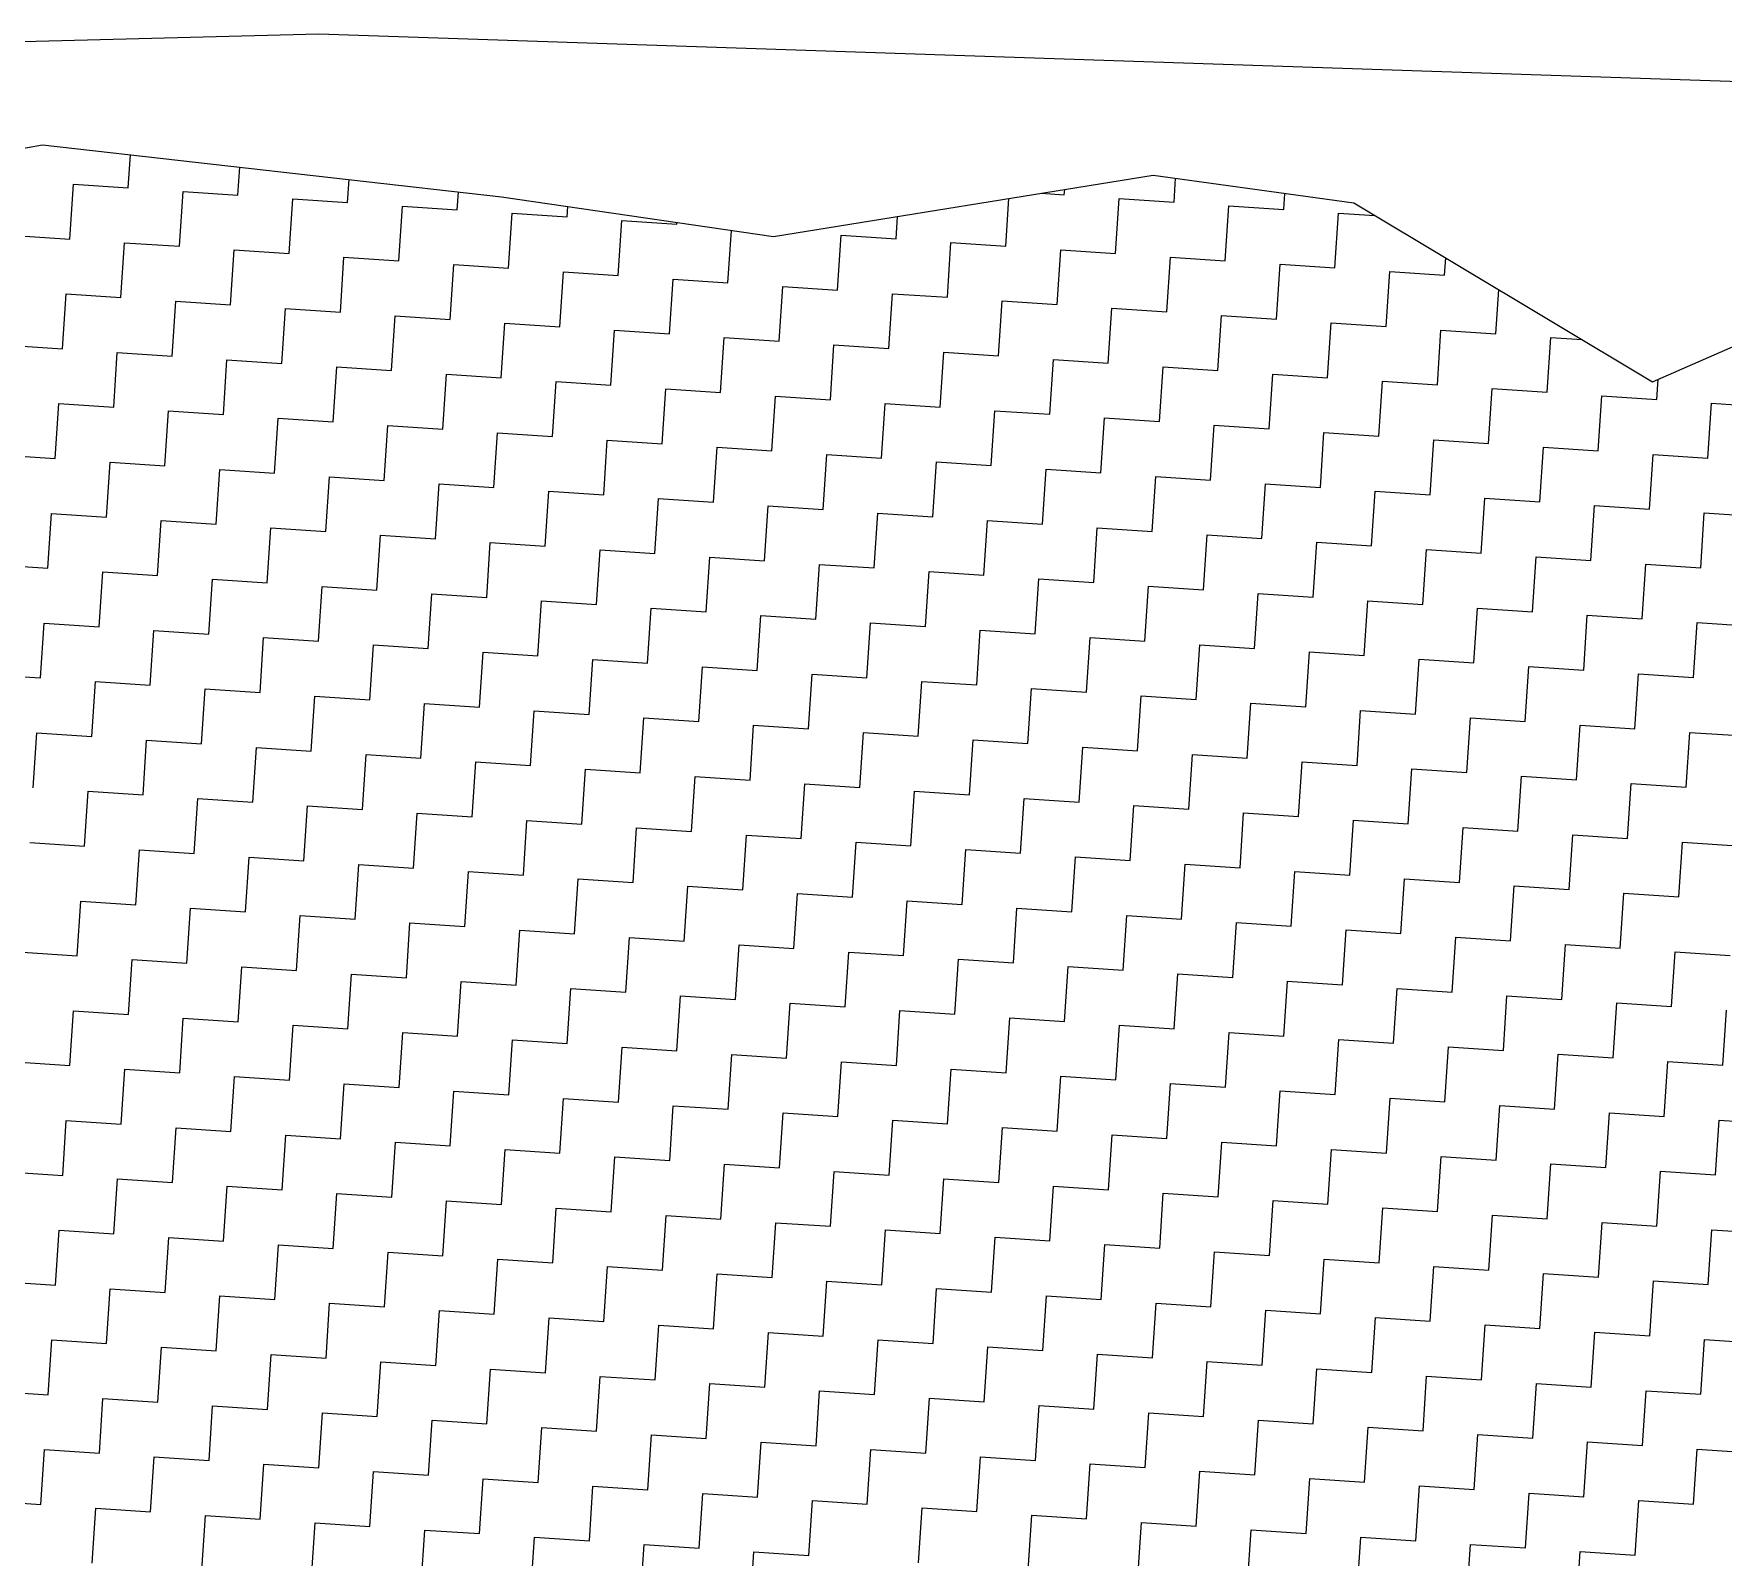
# Model space of a CAD drawing. Header units: metres. Extents: x 286068 to 287358, y 2005630 to 2007098.
# Drawn here: x 287092 to 287191.8, y 2006964.6 to 2007054.6 of the extents above; entities that cross this region are included whole.
import ezdxf

# ---------------------------------------------------------------- set-up
doc = ezdxf.new("R2010")
doc.units = ezdxf.units.M
doc.layers.add('POLY_HATCH', color=12, linetype='Continuous')
doc.layers.add('V_BOUND_LINE', color=7, linetype='Continuous')

msp = doc.modelspace()

# ---------------------------------------------------------------- linework, layer by layer
at = {"layer": 'POLY_HATCH'}
for p, q in [((287073.027, 2007044.644), (287092.471, 2007048.048)), ((287092.471, 2007048.048), (287119.598, 2007044.967)), ((287135.671, 2007042.619), (287158.119, 2007046.251)), ((287158.119, 2007046.251), (287169.968, 2007044.611)), ((287119.598, 2007044.967), (287135.671, 2007042.619)), ((287169.968, 2007044.611), (287187.63, 2007034.048)), ((287187.63, 2007034.048), (287210.502, 2007044.054))]:
    msp.add_line(p, q, dxfattribs=at)
at = {"layer": 'POLY_HATCH', "linetype": 'Continuous'}
for p, q in [((287097.534, 2007045.503), (287097.664, 2007047.458)), ((287104.018, 2007045.073), (287104.128, 2007046.724)), ((287094.077, 2007042.476), (287094.293, 2007045.718)), ((287094.293, 2007045.718), (287097.534, 2007045.503)), ((287100.561, 2007042.046), (287100.776, 2007045.288)), ((287100.776, 2007045.288), (287104.018, 2007045.073)), ((287110.502, 2007044.642), (287110.591, 2007045.99)), ((287116.985, 2007044.212), (287117.055, 2007045.255)), ((287151.486, 2007045.178), (287152.861, 2007045.086)), ((287152.861, 2007045.086), (287152.882, 2007045.403)), ((287159.344, 2007044.656), (287159.438, 2007046.068)), ((287165.828, 2007044.226), (287165.891, 2007045.175)), ((287107.045, 2007041.616), (287107.26, 2007044.857)), ((287107.26, 2007044.857), (287110.502, 2007044.642)), ((287113.528, 2007041.185), (287113.744, 2007044.427)), ((287113.744, 2007044.427), (287116.985, 2007044.212)), ((287123.469, 2007043.781), (287123.51, 2007044.395)), ((287149.404, 2007042.06), (287149.59, 2007044.871)), ((287155.887, 2007041.629), (287156.103, 2007044.871)), ((287156.103, 2007044.871), (287159.344, 2007044.656)), ((287162.371, 2007041.199), (287162.586, 2007044.441)), ((287162.586, 2007044.441), (287165.828, 2007044.226)), ((287120.012, 2007040.755), (287120.227, 2007043.997)), ((287120.227, 2007043.997), (287123.469, 2007043.781)), ((287126.496, 2007040.324), (287126.711, 2007043.566)), ((287126.711, 2007043.566), (287129.953, 2007043.351)), ((287129.953, 2007043.351), (287129.96, 2007043.453)), ((287142.92, 2007042.49), (287143.007, 2007043.806)), ((287168.855, 2007040.769), (287169.07, 2007044.01)), ((287169.07, 2007044.01), (287171.209, 2007043.868)), ((287090.836, 2007042.692), (287094.077, 2007042.476)), ((287097.104, 2007039.019), (287097.319, 2007042.261)), ((287097.319, 2007042.261), (287100.561, 2007042.046)), ((287132.979, 2007039.894), (287133.184, 2007042.982)), ((287139.463, 2007039.464), (287139.678, 2007042.705)), ((287139.678, 2007042.705), (287142.92, 2007042.49)), ((287145.947, 2007039.033), (287146.162, 2007042.275)), ((287146.162, 2007042.275), (287149.404, 2007042.06)), ((287103.588, 2007038.589), (287103.803, 2007041.831)), ((287103.803, 2007041.831), (287107.045, 2007041.616)), ((287110.071, 2007038.159), (287110.287, 2007041.4)), ((287110.287, 2007041.4), (287113.528, 2007041.185)), ((287152.43, 2007038.603), (287152.646, 2007041.845)), ((287152.646, 2007041.845), (287155.887, 2007041.629)), ((287158.914, 2007038.172), (287159.129, 2007041.414)), ((287159.129, 2007041.414), (287162.371, 2007041.199)), ((287175.338, 2007040.338), (287175.406, 2007041.358)), ((287116.555, 2007037.728), (287116.77, 2007040.97)), ((287116.77, 2007040.97), (287120.012, 2007040.755)), ((287123.039, 2007037.298), (287123.254, 2007040.54)), ((287123.254, 2007040.54), (287126.496, 2007040.324)), ((287165.398, 2007037.742), (287165.613, 2007040.984)), ((287165.613, 2007040.984), (287168.855, 2007040.769)), ((287171.881, 2007037.312), (287172.097, 2007040.553)), ((287172.097, 2007040.553), (287175.338, 2007040.338)), ((287093.647, 2007035.993), (287093.862, 2007039.235)), ((287093.862, 2007039.235), (287097.104, 2007039.019)), ((287129.522, 2007036.867), (287129.738, 2007040.109)), ((287129.738, 2007040.109), (287132.979, 2007039.894)), ((287136.006, 2007036.437), (287136.221, 2007039.679)), ((287136.221, 2007039.679), (287139.463, 2007039.464)), ((287142.49, 2007036.007), (287142.705, 2007039.248)), ((287142.705, 2007039.248), (287145.947, 2007039.033)), ((287178.365, 2007036.881), (287178.538, 2007039.486)), ((287100.131, 2007035.562), (287100.346, 2007038.804)), ((287100.346, 2007038.804), (287103.588, 2007038.589)), ((287106.614, 2007035.132), (287106.83, 2007038.374)), ((287106.83, 2007038.374), (287110.071, 2007038.159)), ((287148.973, 2007035.576), (287149.189, 2007038.818)), ((287149.189, 2007038.818), (287152.43, 2007038.603)), ((287155.457, 2007035.146), (287155.672, 2007038.388)), ((287155.672, 2007038.388), (287158.914, 2007038.172)), ((287113.098, 2007034.702), (287113.313, 2007037.943)), ((287113.313, 2007037.943), (287116.555, 2007037.728)), ((287119.582, 2007034.271), (287119.797, 2007037.513)), ((287119.797, 2007037.513), (287123.039, 2007037.298)), ((287161.941, 2007034.715), (287162.156, 2007037.957)), ((287162.156, 2007037.957), (287165.398, 2007037.742)), ((287168.424, 2007034.285), (287168.64, 2007037.527)), ((287168.64, 2007037.527), (287171.881, 2007037.312)), ((287090.405, 2007036.208), (287093.647, 2007035.993)), ((287126.065, 2007033.841), (287126.281, 2007037.083)), ((287126.281, 2007037.083), (287129.522, 2007036.867)), ((287132.549, 2007033.41), (287132.764, 2007036.652)), ((287132.764, 2007036.652), (287136.006, 2007036.437)), ((287139.033, 2007032.98), (287139.248, 2007036.222)), ((287139.248, 2007036.222), (287142.49, 2007036.007)), ((287174.908, 2007033.854), (287175.123, 2007037.096)), ((287175.123, 2007037.096), (287178.365, 2007036.881)), ((287181.392, 2007033.424), (287181.607, 2007036.666)), ((287181.607, 2007036.666), (287183.458, 2007036.543)), ((287096.674, 2007032.536), (287096.889, 2007035.778)), ((287096.889, 2007035.778), (287100.131, 2007035.562)), ((287103.157, 2007032.105), (287103.372, 2007035.347)), ((287103.372, 2007035.347), (287106.614, 2007035.132)), ((287145.516, 2007032.55), (287145.731, 2007035.791)), ((287145.731, 2007035.791), (287148.973, 2007035.576)), ((287152, 2007032.119), (287152.215, 2007035.361)), ((287152.215, 2007035.361), (287155.457, 2007035.146)), ((287109.641, 2007031.675), (287109.856, 2007034.917)), ((287109.856, 2007034.917), (287113.098, 2007034.702)), ((287116.125, 2007031.245), (287116.34, 2007034.486)), ((287116.34, 2007034.486), (287119.582, 2007034.271)), ((287158.484, 2007031.689), (287158.699, 2007034.931)), ((287158.699, 2007034.931), (287161.941, 2007034.715)), ((287164.967, 2007031.258), (287165.182, 2007034.5)), ((287165.182, 2007034.5), (287168.424, 2007034.285)), ((287187.875, 2007032.994), (287187.955, 2007034.19)), ((287122.608, 2007030.814), (287122.823, 2007034.056)), ((287122.823, 2007034.056), (287126.065, 2007033.841)), ((287129.092, 2007030.384), (287129.307, 2007033.626)), ((287129.307, 2007033.626), (287132.549, 2007033.41)), ((287135.576, 2007029.953), (287135.791, 2007033.195)), ((287135.791, 2007033.195), (287139.033, 2007032.98)), ((287171.451, 2007030.828), (287171.666, 2007034.07)), ((287171.666, 2007034.07), (287174.908, 2007033.854)), ((287177.935, 2007030.397), (287178.15, 2007033.639)), ((287178.15, 2007033.639), (287181.392, 2007033.424)), ((287184.418, 2007029.967), (287184.633, 2007033.209)), ((287184.633, 2007033.209), (287187.875, 2007032.994)), ((287093.217, 2007029.509), (287093.432, 2007032.751)), ((287093.432, 2007032.751), (287096.674, 2007032.536)), ((287099.7, 2007029.079), (287099.915, 2007032.321)), ((287099.915, 2007032.321), (287103.157, 2007032.105)), ((287142.059, 2007029.523), (287142.274, 2007032.765)), ((287142.274, 2007032.765), (287145.516, 2007032.55)), ((287148.543, 2007029.092), (287148.758, 2007032.334)), ((287148.758, 2007032.334), (287152, 2007032.119)), ((287190.902, 2007029.537), (287191.117, 2007032.778)), ((287191.117, 2007032.778), (287194.359, 2007032.563)), ((287106.184, 2007028.648), (287106.399, 2007031.89)), ((287106.399, 2007031.89), (287109.641, 2007031.675)), ((287112.668, 2007028.218), (287112.883, 2007031.46)), ((287112.883, 2007031.46), (287116.125, 2007031.245)), ((287155.027, 2007028.662), (287155.242, 2007031.904)), ((287155.242, 2007031.904), (287158.484, 2007031.689)), ((287161.51, 2007028.232), (287161.725, 2007031.473)), ((287161.725, 2007031.473), (287164.967, 2007031.258)), ((287119.151, 2007027.787), (287119.366, 2007031.029)), ((287119.366, 2007031.029), (287122.608, 2007030.814)), ((287125.635, 2007027.357), (287125.85, 2007030.599)), ((287125.85, 2007030.599), (287129.092, 2007030.384)), ((287132.119, 2007026.927), (287132.334, 2007030.169)), ((287132.334, 2007030.169), (287135.576, 2007029.953)), ((287167.994, 2007027.801), (287168.209, 2007031.043)), ((287168.209, 2007031.043), (287171.451, 2007030.828)), ((287174.478, 2007027.371), (287174.693, 2007030.613)), ((287174.693, 2007030.613), (287177.935, 2007030.397)), ((287180.961, 2007026.94), (287181.176, 2007030.182)), ((287181.176, 2007030.182), (287184.418, 2007029.967)), ((287089.975, 2007029.724), (287093.217, 2007029.509)), ((287096.243, 2007026.052), (287096.458, 2007029.294)), ((287096.458, 2007029.294), (287099.7, 2007029.079)), ((287138.602, 2007026.496), (287138.817, 2007029.738)), ((287138.817, 2007029.738), (287142.059, 2007029.523)), ((287145.086, 2007026.066), (287145.301, 2007029.308)), ((287145.301, 2007029.308), (287148.543, 2007029.092)), ((287187.445, 2007026.51), (287187.66, 2007029.752)), ((287187.66, 2007029.752), (287190.902, 2007029.537)), ((287102.727, 2007025.622), (287102.942, 2007028.864)), ((287102.942, 2007028.864), (287106.184, 2007028.648)), ((287109.211, 2007025.191), (287109.426, 2007028.433)), ((287109.426, 2007028.433), (287112.668, 2007028.218)), ((287151.57, 2007025.635), (287151.785, 2007028.877)), ((287151.785, 2007028.877), (287155.027, 2007028.662)), ((287158.053, 2007025.205), (287158.268, 2007028.447)), ((287158.268, 2007028.447), (287161.51, 2007028.232)), ((287115.694, 2007024.761), (287115.909, 2007028.003)), ((287115.909, 2007028.003), (287119.151, 2007027.787)), ((287122.178, 2007024.33), (287122.393, 2007027.572)), ((287122.393, 2007027.572), (287125.635, 2007027.357)), ((287164.537, 2007024.775), (287164.752, 2007028.016)), ((287164.752, 2007028.016), (287167.994, 2007027.801)), ((287171.021, 2007024.344), (287171.236, 2007027.586)), ((287171.236, 2007027.586), (287174.478, 2007027.371)), ((287092.786, 2007023.025), (287093.001, 2007026.267)), ((287093.001, 2007026.267), (287096.243, 2007026.052)), ((287128.662, 2007023.9), (287128.877, 2007027.142)), ((287128.877, 2007027.142), (287132.119, 2007026.927)), ((287135.145, 2007023.47), (287135.36, 2007026.711)), ((287135.36, 2007026.711), (287138.602, 2007026.496)), ((287141.629, 2007023.039), (287141.844, 2007026.281)), ((287141.844, 2007026.281), (287145.086, 2007026.066)), ((287177.504, 2007023.914), (287177.719, 2007027.156)), ((287177.719, 2007027.156), (287180.961, 2007026.94)), ((287183.988, 2007023.483), (287184.203, 2007026.725)), ((287184.203, 2007026.725), (287187.445, 2007026.51)), ((287190.472, 2007023.053), (287190.687, 2007026.295)), ((287190.687, 2007026.295), (287193.929, 2007026.08)), ((287099.27, 2007022.595), (287099.485, 2007025.837)), ((287099.485, 2007025.837), (287102.727, 2007025.622)), ((287105.753, 2007022.165), (287105.969, 2007025.406)), ((287105.969, 2007025.406), (287109.211, 2007025.191)), ((287148.112, 2007022.609), (287148.328, 2007025.851)), ((287148.328, 2007025.851), (287151.57, 2007025.635)), ((287154.596, 2007022.178), (287154.811, 2007025.42)), ((287154.811, 2007025.42), (287158.053, 2007025.205)), ((287112.237, 2007021.734), (287112.452, 2007024.976)), ((287112.452, 2007024.976), (287115.694, 2007024.761)), ((287118.721, 2007021.304), (287118.936, 2007024.546)), ((287118.936, 2007024.546), (287122.178, 2007024.33)), ((287161.08, 2007021.748), (287161.295, 2007024.99)), ((287161.295, 2007024.99), (287164.537, 2007024.775)), ((287167.563, 2007021.318), (287167.779, 2007024.559)), ((287167.779, 2007024.559), (287171.021, 2007024.344)), ((287089.544, 2007023.241), (287092.786, 2007023.025)), ((287125.204, 2007020.873), (287125.42, 2007024.115)), ((287125.42, 2007024.115), (287128.662, 2007023.9)), ((287131.688, 2007020.443), (287131.903, 2007023.685)), ((287131.903, 2007023.685), (287135.145, 2007023.47)), ((287138.172, 2007020.013), (287138.387, 2007023.254)), ((287138.387, 2007023.254), (287141.629, 2007023.039)), ((287174.047, 2007020.887), (287174.262, 2007024.129)), ((287174.262, 2007024.129), (287177.504, 2007023.914)), ((287180.531, 2007020.457), (287180.746, 2007023.699)), ((287180.746, 2007023.699), (287183.988, 2007023.483)), ((287187.014, 2007020.026), (287187.23, 2007023.268)), ((287187.23, 2007023.268), (287190.472, 2007023.053)), ((287095.813, 2007019.568), (287096.028, 2007022.81)), ((287096.028, 2007022.81), (287099.27, 2007022.595)), ((287102.296, 2007019.138), (287102.512, 2007022.38)), ((287102.512, 2007022.38), (287105.753, 2007022.165)), ((287144.655, 2007019.582), (287144.871, 2007022.824)), ((287144.871, 2007022.824), (287148.112, 2007022.609)), ((287151.139, 2007019.152), (287151.354, 2007022.394)), ((287151.354, 2007022.394), (287154.596, 2007022.178)), ((287108.78, 2007018.708), (287108.995, 2007021.949)), ((287108.995, 2007021.949), (287112.237, 2007021.734)), ((287115.264, 2007018.277), (287115.479, 2007021.519)), ((287115.479, 2007021.519), (287118.721, 2007021.304)), ((287157.623, 2007018.721), (287157.838, 2007021.963)), ((287157.838, 2007021.963), (287161.08, 2007021.748)), ((287164.106, 2007018.291), (287164.322, 2007021.533)), ((287164.322, 2007021.533), (287167.563, 2007021.318)), ((287121.747, 2007017.847), (287121.963, 2007021.089)), ((287121.963, 2007021.089), (287125.204, 2007020.873)), ((287128.231, 2007017.416), (287128.446, 2007020.658)), ((287128.446, 2007020.658), (287131.688, 2007020.443)), ((287134.715, 2007016.986), (287134.93, 2007020.228)), ((287134.93, 2007020.228), (287138.172, 2007020.013)), ((287170.59, 2007017.861), (287170.805, 2007021.102)), ((287170.805, 2007021.102), (287174.047, 2007020.887)), ((287177.074, 2007017.43), (287177.289, 2007020.672)), ((287177.289, 2007020.672), (287180.531, 2007020.457)), ((287183.557, 2007017), (287183.773, 2007020.242)), ((287183.773, 2007020.242), (287187.014, 2007020.026)), ((287092.356, 2007016.542), (287092.571, 2007019.784)), ((287092.571, 2007019.784), (287095.813, 2007019.568)), ((287098.839, 2007016.111), (287099.055, 2007019.353)), ((287099.055, 2007019.353), (287102.296, 2007019.138)), ((287141.198, 2007016.556), (287141.414, 2007019.797)), ((287141.414, 2007019.797), (287144.655, 2007019.582)), ((287147.682, 2007016.125), (287147.897, 2007019.367)), ((287147.897, 2007019.367), (287151.139, 2007019.152)), ((287190.041, 2007016.569), (287190.256, 2007019.811)), ((287190.256, 2007019.811), (287193.498, 2007019.596)), ((287105.323, 2007015.681), (287105.538, 2007018.923)), ((287105.538, 2007018.923), (287108.78, 2007018.708)), ((287111.807, 2007015.251), (287112.022, 2007018.492)), ((287112.022, 2007018.492), (287115.264, 2007018.277)), ((287154.166, 2007015.695), (287154.381, 2007018.937)), ((287154.381, 2007018.937), (287157.623, 2007018.721)), ((287160.649, 2007015.264), (287160.865, 2007018.506)), ((287160.865, 2007018.506), (287164.106, 2007018.291)), ((287118.29, 2007014.82), (287118.506, 2007018.062)), ((287118.506, 2007018.062), (287121.747, 2007017.847)), ((287124.774, 2007014.39), (287124.989, 2007017.632)), ((287124.989, 2007017.632), (287128.231, 2007017.416)), ((287131.258, 2007013.959), (287131.473, 2007017.201)), ((287131.473, 2007017.201), (287134.715, 2007016.986)), ((287167.133, 2007014.834), (287167.348, 2007018.076)), ((287167.348, 2007018.076), (287170.59, 2007017.861)), ((287173.617, 2007014.404), (287173.832, 2007017.645)), ((287173.832, 2007017.645), (287177.074, 2007017.43)), ((287180.1, 2007013.973), (287180.316, 2007017.215)), ((287180.316, 2007017.215), (287183.557, 2007017)), ((287089.114, 2007016.757), (287092.356, 2007016.542)), ((287095.382, 2007013.085), (287095.598, 2007016.327)), ((287095.598, 2007016.327), (287098.839, 2007016.111)), ((287137.741, 2007013.529), (287137.957, 2007016.771)), ((287137.957, 2007016.771), (287141.198, 2007016.556)), ((287144.225, 2007013.099), (287144.44, 2007016.34)), ((287144.44, 2007016.34), (287147.682, 2007016.125)), ((287186.584, 2007013.543), (287186.799, 2007016.785)), ((287186.799, 2007016.785), (287190.041, 2007016.569)), ((287101.866, 2007012.654), (287102.081, 2007015.896)), ((287102.081, 2007015.896), (287105.323, 2007015.681)), ((287108.35, 2007012.224), (287108.565, 2007015.466)), ((287108.565, 2007015.466), (287111.807, 2007015.251)), ((287150.709, 2007012.668), (287150.924, 2007015.91)), ((287150.924, 2007015.91), (287154.166, 2007015.695)), ((287157.192, 2007012.238), (287157.408, 2007015.48)), ((287157.408, 2007015.48), (287160.649, 2007015.264)), ((287114.833, 2007011.794), (287115.049, 2007015.035)), ((287115.049, 2007015.035), (287118.29, 2007014.82)), ((287121.317, 2007011.363), (287121.532, 2007014.605)), ((287121.532, 2007014.605), (287124.774, 2007014.39)), ((287163.676, 2007011.807), (287163.891, 2007015.049)), ((287163.891, 2007015.049), (287167.133, 2007014.834)), ((287170.16, 2007011.377), (287170.375, 2007014.619)), ((287170.375, 2007014.619), (287173.617, 2007014.404)), ((287176.643, 2007010.946), (287176.859, 2007014.188)), ((287176.859, 2007014.188), (287180.1, 2007013.973)), ((287091.925, 2007010.058), (287092.141, 2007013.3)), ((287092.141, 2007013.3), (287095.382, 2007013.085)), ((287127.801, 2007010.933), (287128.016, 2007014.175)), ((287128.016, 2007014.175), (287131.258, 2007013.959)), ((287134.284, 2007010.502), (287134.5, 2007013.744)), ((287134.5, 2007013.744), (287137.741, 2007013.529)), ((287140.768, 2007010.072), (287140.983, 2007013.314)), ((287140.983, 2007013.314), (287144.225, 2007013.099)), ((287183.127, 2007010.516), (287183.342, 2007013.758)), ((287183.342, 2007013.758), (287186.584, 2007013.543)), ((287189.611, 2007010.086), (287189.826, 2007013.327)), ((287189.826, 2007013.327), (287193.068, 2007013.112)), ((287098.409, 2007009.628), (287098.624, 2007012.87)), ((287098.624, 2007012.87), (287101.866, 2007012.654)), ((287104.893, 2007009.197), (287105.108, 2007012.439)), ((287105.108, 2007012.439), (287108.35, 2007012.224)), ((287147.252, 2007009.641), (287147.467, 2007012.883)), ((287147.467, 2007012.883), (287150.709, 2007012.668)), ((287153.735, 2007009.211), (287153.951, 2007012.453)), ((287153.951, 2007012.453), (287157.192, 2007012.238)), ((287111.376, 2007008.767), (287111.592, 2007012.009)), ((287111.592, 2007012.009), (287114.833, 2007011.794)), ((287117.86, 2007008.337), (287118.075, 2007011.578)), ((287118.075, 2007011.578), (287121.317, 2007011.363)), ((287160.219, 2007008.781), (287160.434, 2007012.022)), ((287160.434, 2007012.022), (287163.676, 2007011.807)), ((287166.703, 2007008.35), (287166.918, 2007011.592)), ((287166.918, 2007011.592), (287170.16, 2007011.377)), ((287124.344, 2007007.906), (287124.559, 2007011.148)), ((287124.559, 2007011.148), (287127.801, 2007010.933)), ((287130.827, 2007007.476), (287131.043, 2007010.718)), ((287131.043, 2007010.718), (287134.284, 2007010.502)), ((287137.311, 2007007.045), (287137.526, 2007010.287)), ((287137.526, 2007010.287), (287140.768, 2007010.072)), ((287173.186, 2007007.92), (287173.402, 2007011.162)), ((287173.402, 2007011.162), (287176.643, 2007010.946)), ((287179.67, 2007007.489), (287179.885, 2007010.731)), ((287179.885, 2007010.731), (287183.127, 2007010.516)), ((287186.154, 2007007.059), (287186.369, 2007010.301)), ((287186.369, 2007010.301), (287189.611, 2007010.086)), ((287094.952, 2007006.601), (287095.167, 2007009.843)), ((287095.167, 2007009.843), (287098.409, 2007009.628)), ((287101.436, 2007006.171), (287101.651, 2007009.413)), ((287101.651, 2007009.413), (287104.893, 2007009.197)), ((287143.795, 2007006.615), (287144.01, 2007009.857)), ((287144.01, 2007009.857), (287147.252, 2007009.641)), ((287150.278, 2007006.184), (287150.494, 2007009.426)), ((287150.494, 2007009.426), (287153.735, 2007009.211)), ((287107.919, 2007005.74), (287108.134, 2007008.982)), ((287108.134, 2007008.982), (287111.376, 2007008.767)), ((287114.403, 2007005.31), (287114.618, 2007008.552)), ((287114.618, 2007008.552), (287117.86, 2007008.337)), ((287156.762, 2007005.754), (287156.977, 2007008.996)), ((287156.977, 2007008.996), (287160.219, 2007008.781)), ((287163.246, 2007005.324), (287163.461, 2007008.565)), ((287163.461, 2007008.565), (287166.703, 2007008.35)), ((287120.887, 2007004.879), (287121.102, 2007008.121)), ((287121.102, 2007008.121), (287124.344, 2007007.906)), ((287127.37, 2007004.449), (287127.585, 2007007.691)), ((287127.585, 2007007.691), (287130.827, 2007007.476)), ((287133.854, 2007004.019), (287134.069, 2007007.26)), ((287134.069, 2007007.26), (287137.311, 2007007.045)), ((287169.729, 2007004.893), (287169.944, 2007008.135)), ((287169.944, 2007008.135), (287173.186, 2007007.92)), ((287176.213, 2007004.463), (287176.428, 2007007.705)), ((287176.428, 2007007.705), (287179.67, 2007007.489)), ((287182.697, 2007004.032), (287182.912, 2007007.274)), ((287182.912, 2007007.274), (287186.154, 2007007.059)), ((287091.71, 2007006.816), (287094.952, 2007006.601)), ((287097.979, 2007003.144), (287098.194, 2007006.386)), ((287098.194, 2007006.386), (287101.436, 2007006.171)), ((287140.338, 2007003.588), (287140.553, 2007006.83)), ((287140.553, 2007006.83), (287143.795, 2007006.615)), ((287146.821, 2007003.158), (287147.036, 2007006.4)), ((287147.036, 2007006.4), (287150.278, 2007006.184)), ((287189.18, 2007003.602), (287189.395, 2007006.844)), ((287189.395, 2007006.844), (287192.637, 2007006.629)), ((287104.462, 2007002.714), (287104.677, 2007005.955)), ((287104.677, 2007005.955), (287107.919, 2007005.74)), ((287110.946, 2007002.283), (287111.161, 2007005.525)), ((287111.161, 2007005.525), (287114.403, 2007005.31)), ((287153.305, 2007002.727), (287153.52, 2007005.969)), ((287153.52, 2007005.969), (287156.762, 2007005.754)), ((287159.789, 2007002.297), (287160.004, 2007005.539)), ((287160.004, 2007005.539), (287163.246, 2007005.324)), ((287117.43, 2007001.853), (287117.645, 2007005.095)), ((287117.645, 2007005.095), (287120.887, 2007004.879)), ((287123.913, 2007001.422), (287124.128, 2007004.664)), ((287124.128, 2007004.664), (287127.37, 2007004.449)), ((287130.397, 2007000.992), (287130.612, 2007004.234)), ((287130.612, 2007004.234), (287133.854, 2007004.019)), ((287166.272, 2007001.867), (287166.487, 2007005.108)), ((287166.487, 2007005.108), (287169.729, 2007004.893)), ((287172.756, 2007001.436), (287172.971, 2007004.678)), ((287172.971, 2007004.678), (287176.213, 2007004.463)), ((287179.24, 2007001.006), (287179.455, 2007004.248)), ((287179.455, 2007004.248), (287182.697, 2007004.032)), ((287094.522, 2007000.117), (287094.737, 2007003.359)), ((287094.737, 2007003.359), (287097.979, 2007003.144)), ((287136.881, 2007000.562), (287137.096, 2007003.803)), ((287137.096, 2007003.803), (287140.338, 2007003.588)), ((287143.364, 2007000.131), (287143.579, 2007003.373)), ((287143.579, 2007003.373), (287146.821, 2007003.158)), ((287185.723, 2007000.575), (287185.938, 2007003.817)), ((287185.938, 2007003.817), (287189.18, 2007003.602)), ((287101.005, 2006999.687), (287101.22, 2007002.929)), ((287101.22, 2007002.929), (287104.462, 2007002.714)), ((287107.489, 2006999.257), (287107.704, 2007002.498)), ((287107.704, 2007002.498), (287110.946, 2007002.283)), ((287149.848, 2006999.701), (287150.063, 2007002.943)), ((287150.063, 2007002.943), (287153.305, 2007002.727)), ((287156.332, 2006999.27), (287156.547, 2007002.512)), ((287156.547, 2007002.512), (287159.789, 2007002.297)), ((287113.973, 2006998.826), (287114.188, 2007002.068)), ((287114.188, 2007002.068), (287117.43, 2007001.853)), ((287120.456, 2006998.396), (287120.671, 2007001.638)), ((287120.671, 2007001.638), (287123.913, 2007001.422)), ((287126.94, 2006997.965), (287127.155, 2007001.207)), ((287127.155, 2007001.207), (287130.397, 2007000.992)), ((287162.815, 2006998.84), (287163.03, 2007002.082)), ((287163.03, 2007002.082), (287166.272, 2007001.867)), ((287169.299, 2006998.41), (287169.514, 2007001.651)), ((287169.514, 2007001.651), (287172.756, 2007001.436)), ((287175.783, 2006997.979), (287175.998, 2007001.221)), ((287175.998, 2007001.221), (287179.24, 2007001.006)), ((287091.28, 2007000.333), (287094.522, 2007000.117)), ((287133.424, 2006997.535), (287133.639, 2007000.777)), ((287133.639, 2007000.777), (287136.881, 2007000.562)), ((287139.907, 2006997.105), (287140.122, 2007000.346)), ((287140.122, 2007000.346), (287143.364, 2007000.131)), ((287182.266, 2006997.549), (287182.481, 2007000.791)), ((287182.481, 2007000.791), (287185.723, 2007000.575)), ((287188.75, 2006997.118), (287188.965, 2007000.36)), ((287188.965, 2007000.36), (287192.207, 2007000.145)), ((287097.548, 2006996.66), (287097.763, 2006999.902)), ((287097.763, 2006999.902), (287101.005, 2006999.687)), ((287104.032, 2006996.23), (287104.247, 2006999.472)), ((287104.247, 2006999.472), (287107.489, 2006999.257)), ((287146.391, 2006996.674), (287146.606, 2006999.916)), ((287146.606, 2006999.916), (287149.848, 2006999.701)), ((287152.875, 2006996.244), (287153.09, 2006999.486)), ((287153.09, 2006999.486), (287156.332, 2006999.27)), ((287110.516, 2006995.8), (287110.731, 2006999.041)), ((287110.731, 2006999.041), (287113.973, 2006998.826)), ((287116.999, 2006995.369), (287117.214, 2006998.611)), ((287117.214, 2006998.611), (287120.456, 2006998.396)), ((287159.358, 2006995.813), (287159.573, 2006999.055)), ((287159.573, 2006999.055), (287162.815, 2006998.84)), ((287165.842, 2006995.383), (287166.057, 2006998.625)), ((287166.057, 2006998.625), (287169.299, 2006998.41)), ((287123.483, 2006994.939), (287123.698, 2006998.181)), ((287123.698, 2006998.181), (287126.94, 2006997.965)), ((287129.966, 2006994.508), (287130.182, 2006997.75)), ((287130.182, 2006997.75), (287133.424, 2006997.535)), ((287136.45, 2006994.078), (287136.665, 2006997.32)), ((287136.665, 2006997.32), (287139.907, 2006997.105)), ((287172.326, 2006994.953), (287172.541, 2006998.194)), ((287172.541, 2006998.194), (287175.783, 2006997.979)), ((287178.809, 2006994.522), (287179.024, 2006997.764)), ((287179.024, 2006997.764), (287182.266, 2006997.549)), ((287185.293, 2006994.092), (287185.508, 2006997.334)), ((287185.508, 2006997.334), (287188.75, 2006997.118)), ((287094.091, 2006993.634), (287094.306, 2006996.876)), ((287094.306, 2006996.876), (287097.548, 2006996.66)), ((287100.575, 2006993.203), (287100.79, 2006996.445)), ((287100.79, 2006996.445), (287104.032, 2006996.23)), ((287142.934, 2006993.648), (287143.149, 2006996.889)), ((287143.149, 2006996.889), (287146.391, 2006996.674)), ((287149.417, 2006993.217), (287149.633, 2006996.459)), ((287149.633, 2006996.459), (287152.875, 2006996.244)), ((287191.776, 2006993.661), (287191.992, 2006996.903)), ((287107.058, 2006992.773), (287107.274, 2006996.015)), ((287107.274, 2006996.015), (287110.516, 2006995.8)), ((287113.542, 2006992.343), (287113.757, 2006995.584)), ((287113.757, 2006995.584), (287116.999, 2006995.369)), ((287155.901, 2006992.787), (287156.116, 2006996.029)), ((287156.116, 2006996.029), (287159.358, 2006995.813)), ((287162.385, 2006992.356), (287162.6, 2006995.598)), ((287162.6, 2006995.598), (287165.842, 2006995.383)), ((287120.026, 2006991.912), (287120.241, 2006995.154)), ((287120.241, 2006995.154), (287123.483, 2006994.939)), ((287126.509, 2006991.482), (287126.725, 2006994.724)), ((287126.725, 2006994.724), (287129.966, 2006994.508)), ((287132.993, 2006991.051), (287133.208, 2006994.293)), ((287133.208, 2006994.293), (287136.45, 2006994.078)), ((287168.868, 2006991.926), (287169.084, 2006995.168)), ((287169.084, 2006995.168), (287172.326, 2006994.953)), ((287175.352, 2006991.495), (287175.567, 2006994.737)), ((287175.567, 2006994.737), (287178.809, 2006994.522)), ((287181.836, 2006991.065), (287182.051, 2006994.307)), ((287182.051, 2006994.307), (287185.293, 2006994.092)), ((287090.849, 2006993.849), (287094.091, 2006993.634)), ((287097.118, 2006990.177), (287097.333, 2006993.419)), ((287097.333, 2006993.419), (287100.575, 2006993.203)), ((287139.477, 2006990.621), (287139.692, 2006993.863)), ((287139.692, 2006993.863), (287142.934, 2006993.648)), ((287145.96, 2006990.19), (287146.176, 2006993.432)), ((287146.176, 2006993.432), (287149.417, 2006993.217)), ((287188.319, 2006990.635), (287188.535, 2006993.876)), ((287188.535, 2006993.876), (287191.776, 2006993.661)), ((287103.601, 2006989.746), (287103.817, 2006992.988)), ((287103.817, 2006992.988), (287107.058, 2006992.773)), ((287110.085, 2006989.316), (287110.3, 2006992.558)), ((287110.3, 2006992.558), (287113.542, 2006992.343)), ((287152.444, 2006989.76), (287152.659, 2006993.002)), ((287152.659, 2006993.002), (287155.901, 2006992.787)), ((287158.928, 2006989.33), (287159.143, 2006992.572)), ((287159.143, 2006992.572), (287162.385, 2006992.356)), ((287116.569, 2006988.886), (287116.784, 2006992.127)), ((287116.784, 2006992.127), (287120.026, 2006991.912)), ((287123.052, 2006988.455), (287123.268, 2006991.697)), ((287123.268, 2006991.697), (287126.509, 2006991.482)), ((287129.536, 2006988.025), (287129.751, 2006991.267)), ((287129.751, 2006991.267), (287132.993, 2006991.051)), ((287165.411, 2006988.899), (287165.627, 2006992.141)), ((287165.627, 2006992.141), (287168.868, 2006991.926)), ((287171.895, 2006988.469), (287172.11, 2006991.711)), ((287172.11, 2006991.711), (287175.352, 2006991.495)), ((287178.379, 2006988.038), (287178.594, 2006991.28)), ((287178.594, 2006991.28), (287181.836, 2006991.065)), ((287093.661, 2006987.15), (287093.876, 2006990.392)), ((287093.876, 2006990.392), (287097.118, 2006990.177)), ((287136.02, 2006987.594), (287136.235, 2006990.836)), ((287136.235, 2006990.836), (287139.477, 2006990.621)), ((287142.503, 2006987.164), (287142.719, 2006990.406)), ((287142.719, 2006990.406), (287145.96, 2006990.19)), ((287184.862, 2006987.608), (287185.078, 2006990.85)), ((287185.078, 2006990.85), (287188.319, 2006990.635)), ((287191.346, 2006987.178), (287191.561, 2006990.419)), ((287191.561, 2006990.419), (287194.803, 2006990.204)), ((287100.144, 2006986.72), (287100.36, 2006989.962)), ((287100.36, 2006989.962), (287103.601, 2006989.746)), ((287106.628, 2006986.289), (287106.843, 2006989.531)), ((287106.843, 2006989.531), (287110.085, 2006989.316)), ((287148.987, 2006986.733), (287149.202, 2006989.975)), ((287149.202, 2006989.975), (287152.444, 2006989.76)), ((287155.471, 2006986.303), (287155.686, 2006989.545)), ((287155.686, 2006989.545), (287158.928, 2006989.33)), ((287113.112, 2006985.859), (287113.327, 2006989.101)), ((287113.327, 2006989.101), (287116.569, 2006988.886)), ((287119.595, 2006985.428), (287119.811, 2006988.67)), ((287119.811, 2006988.67), (287123.052, 2006988.455)), ((287126.079, 2006984.998), (287126.294, 2006988.24)), ((287126.294, 2006988.24), (287129.536, 2006988.025)), ((287161.954, 2006985.873), (287162.17, 2006989.114)), ((287162.17, 2006989.114), (287165.411, 2006988.899)), ((287168.438, 2006985.442), (287168.653, 2006988.684)), ((287168.653, 2006988.684), (287171.895, 2006988.469)), ((287174.922, 2006985.012), (287175.137, 2006988.254)), ((287175.137, 2006988.254), (287178.379, 2006988.038)), ((287090.419, 2006987.365), (287093.661, 2006987.15)), ((287132.563, 2006984.568), (287132.778, 2006987.809)), ((287132.778, 2006987.809), (287136.02, 2006987.594)), ((287139.046, 2006984.137), (287139.262, 2006987.379)), ((287139.262, 2006987.379), (287142.503, 2006987.164)), ((287181.405, 2006984.581), (287181.621, 2006987.823)), ((287181.621, 2006987.823), (287184.862, 2006987.608)), ((287187.889, 2006984.151), (287188.104, 2006987.393)), ((287188.104, 2006987.393), (287191.346, 2006987.178)), ((287096.687, 2006983.693), (287096.903, 2006986.935)), ((287096.903, 2006986.935), (287100.144, 2006986.72)), ((287103.171, 2006983.263), (287103.386, 2006986.505)), ((287103.386, 2006986.505), (287106.628, 2006986.289)), ((287145.53, 2006983.707), (287145.745, 2006986.949)), ((287145.745, 2006986.949), (287148.987, 2006986.733)), ((287152.014, 2006983.276), (287152.229, 2006986.518)), ((287152.229, 2006986.518), (287155.471, 2006986.303)), ((287109.655, 2006982.832), (287109.87, 2006986.074)), ((287109.87, 2006986.074), (287113.112, 2006985.859)), ((287116.138, 2006982.402), (287116.354, 2006985.644)), ((287116.354, 2006985.644), (287119.595, 2006985.428)), ((287158.497, 2006982.846), (287158.713, 2006986.088)), ((287158.713, 2006986.088), (287161.954, 2006985.873)), ((287164.981, 2006982.416), (287165.196, 2006985.657)), ((287165.196, 2006985.657), (287168.438, 2006985.442)), ((287171.465, 2006981.985), (287171.68, 2006985.227)), ((287171.68, 2006985.227), (287174.922, 2006985.012)), ((287122.622, 2006981.971), (287122.837, 2006985.213)), ((287122.837, 2006985.213), (287126.079, 2006984.998)), ((287129.106, 2006981.541), (287129.321, 2006984.783)), ((287129.321, 2006984.783), (287132.563, 2006984.568)), ((287135.589, 2006981.111), (287135.805, 2006984.352)), ((287135.805, 2006984.352), (287139.046, 2006984.137)), ((287177.948, 2006981.555), (287178.164, 2006984.797)), ((287178.164, 2006984.797), (287181.405, 2006984.581)), ((287184.432, 2006981.124), (287184.647, 2006984.366)), ((287184.647, 2006984.366), (287187.889, 2006984.151)), ((287093.23, 2006980.666), (287093.446, 2006983.908)), ((287093.446, 2006983.908), (287096.687, 2006983.693)), ((287099.714, 2006980.236), (287099.929, 2006983.478)), ((287099.929, 2006983.478), (287103.171, 2006983.263)), ((287142.073, 2006980.68), (287142.288, 2006983.922)), ((287142.288, 2006983.922), (287145.53, 2006983.707)), ((287148.557, 2006980.25), (287148.772, 2006983.492)), ((287148.772, 2006983.492), (287152.014, 2006983.276)), ((287190.916, 2006980.694), (287191.131, 2006983.936)), ((287191.131, 2006983.936), (287194.373, 2006983.721)), ((287106.198, 2006979.806), (287106.413, 2006983.047)), ((287106.413, 2006983.047), (287109.655, 2006982.832)), ((287112.681, 2006979.375), (287112.897, 2006982.617)), ((287112.897, 2006982.617), (287116.138, 2006982.402)), ((287155.04, 2006979.819), (287155.256, 2006983.061)), ((287155.256, 2006983.061), (287158.497, 2006982.846)), ((287161.524, 2006979.389), (287161.739, 2006982.631)), ((287161.739, 2006982.631), (287164.981, 2006982.416)), ((287119.165, 2006978.945), (287119.38, 2006982.187)), ((287119.38, 2006982.187), (287122.622, 2006981.971)), ((287125.649, 2006978.514), (287125.864, 2006981.756)), ((287125.864, 2006981.756), (287129.106, 2006981.541)), ((287132.132, 2006978.084), (287132.348, 2006981.326)), ((287132.348, 2006981.326), (287135.589, 2006981.111)), ((287168.008, 2006978.959), (287168.223, 2006982.2)), ((287168.223, 2006982.2), (287171.465, 2006981.985)), ((287174.491, 2006978.528), (287174.707, 2006981.77)), ((287174.707, 2006981.77), (287177.948, 2006981.555)), ((287180.975, 2006978.098), (287181.19, 2006981.34)), ((287181.19, 2006981.34), (287184.432, 2006981.124)), ((287089.988, 2006980.882), (287093.23, 2006980.666)), ((287096.257, 2006977.209), (287096.472, 2006980.451)), ((287096.472, 2006980.451), (287099.714, 2006980.236)), ((287138.616, 2006977.654), (287138.831, 2006980.895)), ((287138.831, 2006980.895), (287142.073, 2006980.68)), ((287145.1, 2006977.223), (287145.315, 2006980.465)), ((287145.315, 2006980.465), (287148.557, 2006980.25)), ((287187.459, 2006977.667), (287187.674, 2006980.909)), ((287187.674, 2006980.909), (287190.916, 2006980.694)), ((287102.741, 2006976.779), (287102.956, 2006980.021)), ((287102.956, 2006980.021), (287106.198, 2006979.806)), ((287109.224, 2006976.349), (287109.439, 2006979.59)), ((287109.439, 2006979.59), (287112.681, 2006979.375)), ((287151.583, 2006976.793), (287151.798, 2006980.035)), ((287151.798, 2006980.035), (287155.04, 2006979.819)), ((287158.067, 2006976.362), (287158.282, 2006979.604)), ((287158.282, 2006979.604), (287161.524, 2006979.389)), ((287115.708, 2006975.918), (287115.923, 2006979.16)), ((287115.923, 2006979.16), (287119.165, 2006978.945)), ((287122.192, 2006975.488), (287122.407, 2006978.73)), ((287122.407, 2006978.73), (287125.649, 2006978.514)), ((287128.675, 2006975.057), (287128.89, 2006978.299)), ((287128.89, 2006978.299), (287132.132, 2006978.084)), ((287164.551, 2006975.932), (287164.766, 2006979.174)), ((287164.766, 2006979.174), (287168.008, 2006978.959)), ((287171.034, 2006975.502), (287171.249, 2006978.743)), ((287171.249, 2006978.743), (287174.491, 2006978.528)), ((287177.518, 2006975.071), (287177.733, 2006978.313)), ((287177.733, 2006978.313), (287180.975, 2006978.098)), ((287092.8, 2006974.183), (287093.015, 2006977.425)), ((287093.015, 2006977.425), (287096.257, 2006977.209)), ((287135.159, 2006974.627), (287135.374, 2006977.869)), ((287135.374, 2006977.869), (287138.616, 2006977.654)), ((287141.643, 2006974.197), (287141.858, 2006977.438)), ((287141.858, 2006977.438), (287145.1, 2006977.223)), ((287184.002, 2006974.641), (287184.217, 2006977.883)), ((287184.217, 2006977.883), (287187.459, 2006977.667)), ((287190.485, 2006974.21), (287190.7, 2006977.452)), ((287190.7, 2006977.452), (287193.942, 2006977.237)), ((287099.284, 2006973.752), (287099.499, 2006976.994)), ((287099.499, 2006976.994), (287102.741, 2006976.779)), ((287105.767, 2006973.322), (287105.982, 2006976.564)), ((287105.982, 2006976.564), (287109.224, 2006976.349)), ((287148.126, 2006973.766), (287148.341, 2006977.008)), ((287148.341, 2006977.008), (287151.583, 2006976.793)), ((287154.61, 2006973.336), (287154.825, 2006976.578)), ((287154.825, 2006976.578), (287158.067, 2006976.362)), ((287112.251, 2006972.892), (287112.466, 2006976.133)), ((287112.466, 2006976.133), (287115.708, 2006975.918)), ((287118.735, 2006972.461), (287118.95, 2006975.703)), ((287118.95, 2006975.703), (287122.192, 2006975.488)), ((287125.218, 2006972.031), (287125.433, 2006975.273)), ((287125.433, 2006975.273), (287128.675, 2006975.057)), ((287161.094, 2006972.905), (287161.309, 2006976.147)), ((287161.309, 2006976.147), (287164.551, 2006975.932)), ((287167.577, 2006972.475), (287167.792, 2006975.717)), ((287167.792, 2006975.717), (287171.034, 2006975.502)), ((287174.061, 2006972.044), (287174.276, 2006975.286)), ((287174.276, 2006975.286), (287177.518, 2006975.071)), ((287089.558, 2006974.398), (287092.8, 2006974.183)), ((287131.702, 2006971.6), (287131.917, 2006974.842)), ((287131.917, 2006974.842), (287135.159, 2006974.627)), ((287138.186, 2006971.17), (287138.401, 2006974.412)), ((287138.401, 2006974.412), (287141.643, 2006974.197)), ((287180.545, 2006971.614), (287180.76, 2006974.856)), ((287180.76, 2006974.856), (287184.002, 2006974.641)), ((287187.028, 2006971.184), (287187.243, 2006974.426)), ((287187.243, 2006974.426), (287190.485, 2006974.21)), ((287095.827, 2006970.726), (287096.042, 2006973.968)), ((287096.042, 2006973.968), (287099.284, 2006973.752)), ((287102.31, 2006970.295), (287102.525, 2006973.537)), ((287102.525, 2006973.537), (287105.767, 2006973.322)), ((287144.669, 2006970.74), (287144.884, 2006973.981)), ((287144.884, 2006973.981), (287148.126, 2006973.766)), ((287151.153, 2006970.309), (287151.368, 2006973.551)), ((287151.368, 2006973.551), (287154.61, 2006973.336)), ((287108.794, 2006969.865), (287109.009, 2006973.107)), ((287109.009, 2006973.107), (287112.251, 2006972.892)), ((287115.278, 2006969.435), (287115.493, 2006972.676)), ((287115.493, 2006972.676), (287118.735, 2006972.461)), ((287121.761, 2006969.004), (287121.976, 2006972.246)), ((287121.976, 2006972.246), (287125.218, 2006972.031)), ((287157.637, 2006969.879), (287157.852, 2006973.121)), ((287157.852, 2006973.121), (287161.094, 2006972.905)), ((287164.12, 2006969.448), (287164.335, 2006972.69)), ((287164.335, 2006972.69), (287167.577, 2006972.475)), ((287170.604, 2006969.018), (287170.819, 2006972.26)), ((287170.819, 2006972.26), (287174.061, 2006972.044)), ((287128.245, 2006968.574), (287128.46, 2006971.816)), ((287128.46, 2006971.816), (287131.702, 2006971.6)), ((287134.729, 2006968.143), (287134.944, 2006971.385)), ((287134.944, 2006971.385), (287138.186, 2006971.17)), ((287177.088, 2006968.587), (287177.303, 2006971.829)), ((287177.303, 2006971.829), (287180.545, 2006971.614)), ((287183.571, 2006968.157), (287183.786, 2006971.399)), ((287183.786, 2006971.399), (287187.028, 2006971.184)), ((287092.369, 2006967.699), (287092.585, 2006970.941)), ((287092.585, 2006970.941), (287095.827, 2006970.726)), ((287098.853, 2006967.269), (287099.068, 2006970.511)), ((287099.068, 2006970.511), (287102.31, 2006970.295)), ((287141.212, 2006967.713), (287141.427, 2006970.955)), ((287141.427, 2006970.955), (287144.669, 2006970.74)), ((287147.696, 2006967.282), (287147.911, 2006970.524)), ((287147.911, 2006970.524), (287151.153, 2006970.309)), ((287190.055, 2006967.727), (287190.27, 2006970.968)), ((287190.27, 2006970.968), (287193.512, 2006970.753)), ((287105.337, 2006966.838), (287105.552, 2006970.08)), ((287105.552, 2006970.08), (287108.794, 2006969.865)), ((287111.82, 2006966.408), (287112.036, 2006969.65)), ((287112.036, 2006969.65), (287115.278, 2006969.435)), ((287154.179, 2006966.852), (287154.395, 2006970.094)), ((287154.395, 2006970.094), (287157.637, 2006969.879)), ((287160.663, 2006966.422), (287160.878, 2006969.663)), ((287160.878, 2006969.663), (287164.12, 2006969.448)), ((287118.304, 2006965.977), (287118.519, 2006969.219)), ((287118.519, 2006969.219), (287121.761, 2006969.004)), ((287124.788, 2006965.547), (287125.003, 2006968.789)), ((287125.003, 2006968.789), (287128.245, 2006968.574)), ((287131.271, 2006965.117), (287131.487, 2006968.359)), ((287131.487, 2006968.359), (287134.729, 2006968.143)), ((287167.147, 2006965.991), (287167.362, 2006969.233)), ((287167.362, 2006969.233), (287170.604, 2006969.018)), ((287173.63, 2006965.561), (287173.846, 2006968.803)), ((287173.846, 2006968.803), (287177.088, 2006968.587)), ((287180.114, 2006965.13), (287180.329, 2006968.372)), ((287180.329, 2006968.372), (287183.571, 2006968.157)), ((287089.128, 2006967.914), (287092.369, 2006967.699)), ((287095.396, 2006964.242), (287095.611, 2006967.484)), ((287095.611, 2006967.484), (287098.853, 2006967.269)), ((287137.755, 2006964.686), (287137.97, 2006967.928)), ((287137.97, 2006967.928), (287141.212, 2006967.713)), ((287144.239, 2006964.256), (287144.454, 2006967.498)), ((287144.454, 2006967.498), (287147.696, 2006967.282)), ((287186.598, 2006964.7), (287186.813, 2006967.942)), ((287186.813, 2006967.942), (287190.055, 2006967.727)), ((287101.88, 2006963.812), (287102.095, 2006967.054)), ((287102.095, 2006967.054), (287105.337, 2006966.838)), ((287108.363, 2006963.381), (287108.579, 2006966.623)), ((287108.579, 2006966.623), (287111.82, 2006966.408)), ((287150.722, 2006963.825), (287150.938, 2006967.067)), ((287150.938, 2006967.067), (287154.179, 2006966.852)), ((287157.206, 2006963.395), (287157.421, 2006966.637)), ((287157.421, 2006966.637), (287160.663, 2006966.422)), ((287114.847, 2006962.951), (287115.062, 2006966.193)), ((287115.062, 2006966.193), (287118.304, 2006965.977)), ((287121.331, 2006962.52), (287121.546, 2006965.762)), ((287121.546, 2006965.762), (287124.788, 2006965.547)), ((287127.814, 2006962.09), (287128.03, 2006965.332)), ((287128.03, 2006965.332), (287131.271, 2006965.117)), ((287163.69, 2006962.965), (287163.905, 2006966.206)), ((287163.905, 2006966.206), (287167.147, 2006965.991)), ((287170.173, 2006962.534), (287170.389, 2006965.776)), ((287170.389, 2006965.776), (287173.63, 2006965.561)), ((287176.657, 2006962.104), (287176.872, 2006965.346)), ((287176.872, 2006965.346), (287180.114, 2006965.13)), ((287134.298, 2006961.66), (287134.513, 2006964.901)), ((287134.513, 2006964.901), (287137.755, 2006964.686)), ((287183.141, 2006961.673), (287183.356, 2006964.915)), ((287183.356, 2006964.915), (287186.598, 2006964.7))]:
    msp.add_line(p, q, dxfattribs=at)
at = {"layer": 'V_BOUND_LINE'}
for p, q in [((287064.774, 2007053.481), (287108.801, 2007054.605)), ((287108.801, 2007054.605), (287221.342, 2007050.836))]:
    msp.add_line(p, q, dxfattribs=at)

doc.saveas('drawing.dxf')
